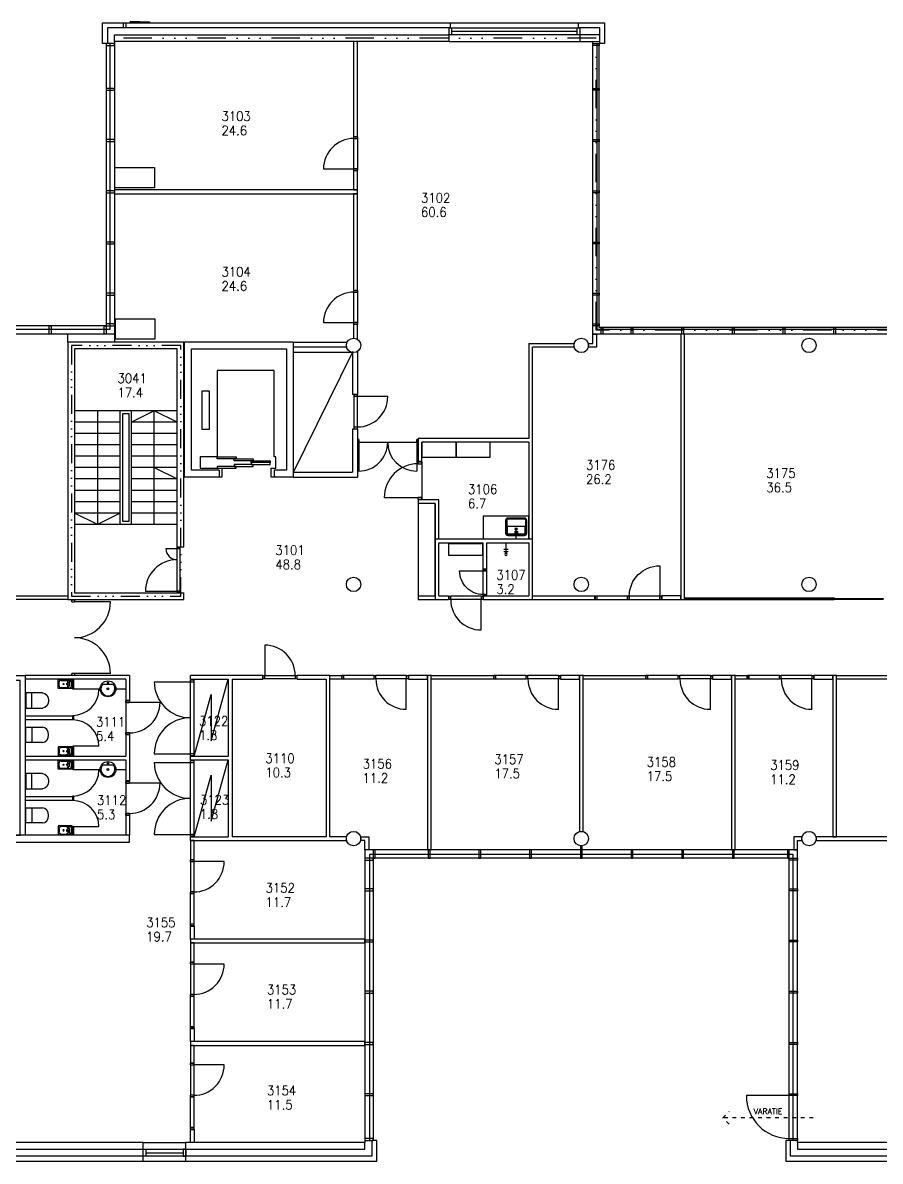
# Model space of a CAD drawing. Extents: x -405 to 153753, y -2585 to 66147.
# Drawn here: x 57285 to 79876, y -405 to 29605 of the extents above; entities that cross this region are included whole.
import ezdxf
from ezdxf.enums import TextEntityAlignment as Align

# ---------------------------------------------------------------- set-up
doc = ezdxf.new("R2010")
doc.units = 0
doc.header["$LTSCALE"] = 100
doc.header["$MEASUREMENT"] = 0
doc.linetypes.add('KEL', pattern=[2.25, 1, -1.25])
doc.linetypes.add('PALOALUE', pattern=[13, 5, -2, 0, -2, 0, -2, 0, -2])
doc.layers.get('0').update_dxf_attribs({"linetype": 'CONTINUOUS'})
for name, color, linetype in [('ART1100T0', 7, 'CONTINUOUS'), ('ART1100T3', 7, 'CONTINUOUS'), ('ART1100TB', 7, 'CONTINUOUS'), ('M00402', 8, 'CONTINUOUS'), ('M06001', 7, 'CONTINUOUS'), ('M06037', 8, 'CONTINUOUS'), ('M06041', 8, 'CONTINUOUS'), ('M06051', 3, 'CONTINUOUS'), ('m06080', 8, 'CONTINUOUS'), ('M06081', 8, 'CONTINUOUS'), ('PALOOS', 1, 'PALOALUE')]:
    doc.layers.add(name, color=color, linetype=linetype)
doc.styles.add('ROMANS', font='romans.shx')
doc.styles.get("Standard").update_dxf_attribs({"font": 'simplex.shx'})

# ---------------------------------------------------------------- blocks, each defined once
blk = doc.blocks.new('SALAMA')
at = {"layer": 'M00402'}
blk.add_lwpolyline([(0, 0), (0.5, 0.8), (0.5, 0.2), (1, 1)], dxfattribs=at)
blk = doc.blocks.new('LVISUI')
for p, q in [((-0.2, 0.77), (0.2, 0.77)), ((-0.2, 0.56), (0.2, 0.56)), ((0, 0), (0, 0.93))]:
    blk.add_line(p, q)
blk.add_circle((0, 1.03), 0.104)
at = {"width": 0.76195, "flags": 1}
blk.add_attdef('LVIKAL', text='', height=0.212, dxfattribs=at).set_placement((-0.39, 0.03), (0.38, 0.03), align=Align.FIT)
blk = doc.blocks.new('av-kaappi')
at = {"layer": 'm06080'}
blk.add_lwpolyline([(1040, -540), (0, -540), (0, 0), (1040, 0)], close=True, dxfattribs=at)
blk = doc.blocks.new('K1X1')
at = {"linetype": 'ByBlock'}
blk.add_lwpolyline([(1, 0), (1, 1), (0, 1), (0, 0)], close=True, dxfattribs=at)
blk = doc.blocks.new('KKUPPI_P')
at = {"linetype": 'Continuous'}
for p, q in [((-380, -245), (-380, -10)), ((-380, -10), (-10, -10)), ((-10, -245), (-380, -245)), ((-360, -175), (-360, -80)), ((-310, -30), (-175, -30)), ((-175, -225), (-310, -225)), ((-175, -30), (-80, -30)), ((-175, -225), (-80, -225)), ((-125, -80), (-125, -175)), ((-30, -80), (-30, -175)), ((-10, -10), (-10, -245))]:
    blk.add_line(p, q, dxfattribs=at)
for p, q in [((-168, -110), (-125, -153)), ((-80, -65), (-163, -148)), ((-151, -93), (-108, -136)), ((-80, -65), (-80, -167))]:
    blk.add_line(p, q)
for centre, radius in [((-242, -128), 14.1), ((-80, -65), 10)]:
    blk.add_circle(centre, radius, dxfattribs=at)
for centre, start, end in [((-310, -80), 90, 180), ((-310, -175), 180, 270), ((-175, -80), 0, 90), ((-175, -175), 270, 0), ((-80, -80), 0, 90), ((-80, -175), 270, 0)]:
    blk.add_arc(centre, 50, start, end, dxfattribs=at)
at = {"extrusion": (0, 0, -1)}
for centre, major_axis, start_param, end_param in [((-119, -189), (-13.3, 12.5), -1.446157, 1.474955), ((-125, -203), (-5.71, 5.37), 0.050634, 6.193979), ((-100, -163), (-15.7, 14.8), 2.496992, 4.616547)]:
    blk.add_ellipse(centre, major_axis=major_axis, ratio=0.8, start_param=start_param, end_param=end_param, dxfattribs=at)
blk = doc.blocks.new('LVIIST')
for p, q in [((-0.5, 0.02), (-0.5, 0.761)), ((0.5, 0.761), (0.5, 0.02)), ((-0.5, 0.283), (0.5, 0.283)), ((0.5, 0.02), (-0.5, 0.02))]:
    blk.add_line(p, q)
blk.add_ellipse((0, 0.761), major_axis=(-0.5, 0), ratio=0.517739, start_param=3.141593, end_param=6.283185)
at = {"width": 0.76195, "flags": 1}
blk.add_attdef('LVIKAL', text='', height=0.212, dxfattribs=at).set_placement((-0.389, 0.05), (0.379, 0.05), align=Align.FIT)
blk = doc.blocks.new('pyöreä_allas')
blk.add_lwpolyline([(63, 322, 2.070197), (352, 322)], format="xyb", close=True)
for centre, radius in [((207, 207), 208), ((207, 367), 15), ((207, 207), 25)]:
    blk.add_circle(centre, radius)
blk = doc.blocks.new('aioa_huone')
at = {"layer": 'ART1100T0', "width": 0.9}
blk.add_attdef('HNENUM', (56, 73), '', height=250, dxfattribs=at)
at = {"layer": 'ART1100T3', "width": 0.9}
blk.add_attdef('HNEALA', (56, -302), '', height=250, dxfattribs=at)

msp = doc.modelspace()

# ---------------------------------------------------------------- linework, layer by layer
at = {"layer": 'M00402'}
for p, q in [((65970, 20910), (64410, 20910)), ((64422, 17760), (65970, 20910))]:
    msp.add_line(p, q, dxfattribs=at)
at = {"layer": 'M06001'}
for p, q in [((59935, 29475), (59935, 29605)), ((60000, 29605), (60000, 29475)), ((68555, 29475), (68555, 29605)), ((68555, 29605), (71925, 29605)), ((68590, 29290), (68590, 29475)), ((71890, 29290), (71890, 29475)), ((71925, 29475), (71925, 29605)), ((68515, 29110), (68515, 29290)), ((68515, 29110), (71965, 29110)), ((68590, 29383), (71890, 29383)), ((58470, 21190), (58470, 21400)), ((59700, 21400), (59700, 21190)), ((58470, 21190), (58470, 14400)), ((61530, 21190), (58470, 21190)), ((61350, 21010), (58650, 21010)), ((58650, 21010), (58650, 14580)), ((61350, 15790), (61350, 21010)), ((61530, 15790), (61530, 21190)), ((64410, 21190), (61550, 21190)), ((61550, 17630), (61550, 21190)), ((61730, 21010), (64230, 21010)), ((61730, 17810), (61730, 21010)), ((64230, 21010), (64230, 17810)), ((64410, 21190), (64410, 17630)), ((64410, 21190), (65833, 21190)), ((64410, 21060), (65833, 21060)), ((70615, 21150), (71810, 21150)), ((70615, 21150), (70615, 18650)), ((71810, 21050), (70715, 21050)), ((70715, 14400), (70715, 21050)), ((65970, 20938), (65970, 19805)), ((66100, 20938), (66100, 19805)), ((66100, 19805), (65970, 19805)), ((66100, 18895), (65970, 18895)), ((65970, 18895), (65970, 17760)), ((66100, 18895), (66100, 17630)), ((70615, 18650), (67700, 18650)), ((67700, 18650), (67700, 18040)), ((70615, 18550), (67800, 18550)), ((67800, 18040), (67800, 18550)), ((70615, 18550), (70615, 16000)), ((67800, 18040), (67700, 18040)), ((62455, 17810), (61730, 17810)), ((62455, 17810), (62455, 17630)), ((64230, 17810), (63905, 17810)), ((63905, 17810), (63905, 17630)), ((64410, 17760), (65970, 17760)), ((62455, 17630), (61550, 17630)), ((64410, 17630), (63905, 17630)), ((64410, 17630), (66100, 17630)), ((68250, 17030), (67700, 17030)), ((67700, 17030), (67700, 16930)), ((68150, 16930), (67700, 16930)), ((68150, 16930), (68150, 14400)), ((68250, 16000), (68250, 17030)), ((68150, 16000), (70715, 16000)), ((61350, 15790), (61530, 15790)), ((68250, 15900), (69415, 15900)), ((68250, 14500), (68250, 15900)), ((69415, 15200), (69415, 15900)), ((69515, 15600), (69515, 15900)), ((69515, 15900), (70615, 15900)), ((70615, 15900), (70615, 14500)), ((69515, 15200), (69515, 15600)), ((69515, 15200), (69415, 15200)), ((58650, 14580), (61530, 14580)), ((61530, 14400), (61530, 14580)), ((67700, 14500), (67700, 14400)), ((67800, 14500), (68150, 14500)), ((68250, 14500), (68505, 14500)), ((68505, 14500), (68505, 14400)), ((69415, 14500), (69415, 14400)), ((69415, 14500), (70615, 14500)), ((70715, 14500), (72360, 14500)), ((72360, 14400), (72360, 14500)), ((74720, 14400), (74720, 14450)), ((78660, 14420), (78660, 14430)), ((58470, 14400), (61530, 14400)), ((67700, 14400), (68505, 14400)), ((69415, 14400), (72360, 14400)), ((60100, 12400), (57350, 12400)), ((60100, 12400), (60100, 11743)), ((61700, 12300), (61700, 12400)), ((63607, 12400), (61700, 12400)), ((63607, 12300), (63607, 12400)), ((65375, 12400), (64517, 12400)), ((64517, 12300), (64517, 12400)), ((65375, 8150), (65375, 12400)), ((60000, 12300), (57350, 12300)), ((60000, 12300), (60000, 11743)), ((61700, 12300), (62700, 12300)), ((62700, 12300), (62700, 10275)), ((62800, 12300), (62800, 8150)), ((62800, 12300), (63607, 12300)), ((64517, 12300), (65275, 12300)), ((65275, 12300), (65275, 8150)), ((60100, 11743), (60000, 11743)), ((57350, 11338), (58600, 11338)), ((57350, 11238), (58600, 11238)), ((58600, 11238), (58600, 11338)), ((60100, 10833), (60000, 10833)), ((60000, 10833), (60000, 10275)), ((60100, 10833), (60100, 9618)), ((57350, 10275), (60000, 10275)), ((61700, 10275), (62700, 10275)), ((61700, 10175), (61700, 10275)), ((57350, 10175), (60000, 10175)), ((60000, 10175), (60000, 9618)), ((61700, 10175), (62700, 10175)), ((62700, 10175), (62700, 8150)), ((60100, 9618), (60000, 9618)), ((57350, 9213), (58600, 9213)), ((57350, 9113), (58600, 9113)), ((58600, 9213), (58600, 9113)), ((60100, 8708), (60000, 8708)), ((60000, 8708), (60000, 8190)), ((60100, 8708), (60100, 8190)), ((61700, 8150), (62700, 8150)), ((61700, 8050), (61700, 8150)), ((65275, 8150), (62800, 8150)), ((65810, 8150), (65375, 8150)), ((65810, 8050), (65810, 8150)), ((61700, 8050), (62800, 8050)), ((62800, 8050), (65810, 8050)), ((60455, 90), (61585, 90)), ((60455, -90), (60455, 90)), ((61585, -90), (61585, 90)), ((60455, -405), (60455, -275)), ((60530, -183), (61510, -183)), ((61585, -405), (61585, -275)), ((60455, -405), (61585, -405))]:
    msp.add_line(p, q, dxfattribs=at)
for points in [[(68555, 29475), (59515, 29475), (59515, 29055), (59385, 29055), (59385, 29605), (68555, 29605)], [(71925, 29605), (72615, 29605), (72615, 29055), (72485, 29055), (72485, 29475), (71925, 29475)], [(59700, 29110), (59700, 21400), (48300, 21400), (48300, 29110)], [(68515, 29110), (59700, 29110), (59700, 29290), (68515, 29290)], [(97360, 21400), (72300, 21400), (72300, 29110)], [(59580, 29055), (59580, 21520), (48420, 21520), (48420, 29055)], [(59480, 29055), (59480, 21620), (48520, 21620), (48520, 29055)], [(97360, 21520), (72420, 21520), (72420, 29055)], [(97360, 21570), (72470, 21570), (72470, 29055)], [(65375, 12400), (65685, 12400), (65685, 12300), (65375, 12300)], [(76055, 12400), (76365, 12400), (76365, 12300), (76055, 12300)], [(77700, 90), (77700, 7800), (66300, 7800), (66300, 90)], [(77580, 145), (77580, 7680), (66420, 7680), (66420, 145)], [(77480, 145), (77480, 7580), (66520, 7580), (66520, 145)], [(61700, 5450), (61700, 5790), (61800, 5790), (61800, 5450)], [(61700, 2750), (61700, 3090), (61800, 3090), (61800, 2750)], [(61700, 90), (61700, 430), (61800, 430), (61800, 90)], [(60455, -275), (53515, -275), (53515, 145), (53385, 145), (53385, -405), (60455, -405)], [(60455, 90), (53700, 90), (53700, -90), (60455, -90)], [(61585, -405), (66615, -405), (66615, 145), (66485, 145), (66485, -275), (61585, -275)], [(61585, -90), (66300, -90), (66300, 90), (61585, 90)], [(85015, -275), (77515, -275), (77515, 145), (77385, 145), (77385, -405), (85015, -405)], [(85015, 90), (77700, 90), (77700, -90), (85015, -90)]]:
    msp.add_lwpolyline(points, dxfattribs=at)
for points in [[(68515, 29475), (71965, 29475), (71965, 29290), (68515, 29290)], [(66100, 29110), (66000, 29110), (66000, 26610), (66100, 26610)], [(71965, 29110), (72485, 29110), (72485, 29290), (71965, 29290)], [(59700, 29055), (59480, 29055), (59480, 29005), (59700, 29005)], [(72300, 29055), (72470, 29055), (72470, 29005), (72300, 29005)], [(59700, 27875), (59480, 27875), (59480, 27825), (59700, 27825)], [(72300, 27875), (72470, 27875), (72470, 27825), (72300, 27825)], [(59700, 26525), (59480, 26525), (59480, 26475), (59700, 26475)], [(72300, 26525), (72470, 26525), (72470, 26475), (72300, 26475)], [(66000, 25200), (66100, 25200), (66100, 25700), (66000, 25700)], [(59700, 25175), (59480, 25175), (59480, 25125), (59700, 25125)], [(59700, 25100), (66100, 25100), (66100, 25200), (59700, 25200)], [(66100, 25100), (66000, 25100), (66000, 22560), (66100, 22560)], [(72300, 25175), (72470, 25175), (72470, 25125), (72300, 25125)], [(59700, 23825), (59480, 23825), (59480, 23775), (59700, 23775)], [(72300, 23825), (72470, 23825), (72470, 23775), (72300, 23775)], [(59700, 22475), (59480, 22475), (59480, 22425), (59700, 22425)], [(72300, 22475), (72470, 22475), (72470, 22425), (72300, 22425)], [(57980, 21400), (57980, 21620), (58030, 21620), (58030, 21400)], [(59430, 21400), (59430, 21620), (59480, 21620), (59480, 21400)], [(59700, 21670), (59480, 21670), (59480, 21620), (59700, 21620)], [(66000, 21290), (66100, 21262), (66100, 21650), (66000, 21650)], [(72300, 21670), (72470, 21670), (72470, 21620), (72300, 21620)], [(72400, 21400), (72400, 21050), (72190, 21050), (72190, 21150), (72300, 21150), (72300, 21400)], [(72520, 21400), (72520, 21570), (72570, 21570), (72570, 21400)], [(73310, 21400), (73310, 21570), (73360, 21570), (73360, 21400)], [(74620, 14400), (74720, 14400), (74720, 21400), (74620, 21400)], [(74645, 21400), (74645, 21570), (74695, 21570), (74695, 21400)], [(75980, 21400), (75980, 21570), (76030, 21570), (76030, 21400)], [(77315, 21400), (77315, 21570), (77365, 21570), (77365, 21400)], [(78650, 21400), (78650, 21570), (78700, 21570), (78700, 21400)], [(58470, 14400), (56310, 14400), (56310, 14500), (58470, 14500)], [(74120, 14500), (74120, 14400), (74620, 14400), (74620, 14500)], [(56020, 9770), (56020, 8190), (57220, 8190), (57220, 12270), (56020, 12270), (56020, 10680), (55890, 10680), (55890, 12400), (57350, 12400), (57350, 8190), (55890, 8190), (55890, 9770)], [(67445, 12400), (67445, 12300), (67945, 12300), (67945, 12400)], [(67945, 7800), (68045, 7800), (68045, 12400), (67945, 12400)], [(69690, 12400), (69690, 12300), (68045, 12300), (68045, 12400)], [(71450, 12400), (71450, 12300), (71950, 12300), (71950, 12400)], [(71950, 8290), (72050, 8290), (72050, 12400), (71950, 12400)], [(73695, 12400), (73695, 12300), (72050, 12300), (72050, 12400)], [(75455, 12400), (75455, 12300), (75955, 12300), (75955, 12400)], [(75955, 7800), (76055, 7800), (76055, 12400), (75955, 12400)], [(78125, 12400), (78125, 12300), (78625, 12300), (78625, 12400)], [(78625, 8150), (78725, 8150), (78725, 12400), (78625, 12400)], [(80740, 12400), (80740, 12300), (78725, 12300), (78725, 12400)], [(58600, 12038), (58600, 12300), (58624, 12300), (58624, 12038)], [(58600, 11238), (58600, 11348), (58624, 11348), (58624, 11238)], [(58600, 10275), (58600, 10538), (58624, 10538), (58624, 10275)], [(58600, 9912), (58600, 10175), (58624, 10175), (58624, 9912)], [(58600, 9103), (58600, 9223), (58624, 9223), (58624, 9103)], [(58600, 8190), (58600, 8413), (58624, 8413), (58624, 8190)], [(66300, 7800), (66300, 8050), (66190, 8050), (66190, 8150), (66300, 8150), (66400, 8150), (66400, 7800)], [(77700, 7800), (77700, 8050), (77810, 8050), (77810, 8150), (77700, 8150), (77600, 8150), (77600, 7800)], [(80740, 8050), (80740, 8150), (78190, 8150), (78190, 8050)], [(61700, 7550), (61800, 7550), (61800, 8050), (61700, 8050)], [(71975, 7910), (71975, 7800), (72025, 7800), (72025, 7910)], [(66300, 7530), (66520, 7530), (66520, 7580), (66300, 7580)], [(66520, 7800), (66520, 7580), (66570, 7580), (66570, 7800)], [(67970, 7800), (67970, 7580), (68020, 7580), (68020, 7800)], [(69305, 7800), (69305, 7580), (69355, 7580), (69355, 7800)], [(70640, 7800), (70640, 7580), (70690, 7580), (70690, 7800)], [(71975, 7800), (71975, 7580), (72025, 7580), (72025, 7800)], [(73310, 7800), (73310, 7580), (73360, 7580), (73360, 7800)], [(74645, 7800), (74645, 7580), (74695, 7580), (74695, 7800)], [(75980, 7800), (75980, 7580), (76030, 7580), (76030, 7800)], [(77430, 7800), (77430, 7580), (77480, 7580), (77480, 7800)], [(77700, 7530), (77480, 7530), (77480, 7580), (77700, 7580)], [(66300, 6725), (66520, 6725), (66520, 6775), (66300, 6775)], [(77700, 6725), (77480, 6725), (77480, 6775), (77700, 6775)], [(61700, 5350), (66300, 5350), (66300, 5450), (61700, 5450)], [(66300, 5375), (66520, 5375), (66520, 5425), (66300, 5425)], [(77700, 5375), (77480, 5375), (77480, 5425), (77700, 5425)], [(61700, 4850), (61800, 4850), (61800, 5350), (61700, 5350)], [(66300, 4025), (66520, 4025), (66520, 4075), (66300, 4075)], [(77700, 4025), (77480, 4025), (77480, 4075), (77700, 4075)], [(61700, 2650), (66300, 2650), (66300, 2750), (61700, 2750)], [(66300, 2675), (66520, 2675), (66520, 2725), (66300, 2725)], [(77700, 2675), (77480, 2675), (77480, 2725), (77700, 2725)], [(61700, 2190), (61800, 2190), (61800, 2650), (61700, 2650)], [(66300, 1325), (66520, 1325), (66520, 1375), (66300, 1375)], [(77700, 1325), (77480, 1325), (77480, 1375), (77700, 1375)], [(66300, 145), (66520, 145), (66520, 195), (66300, 195)], [(77700, 145), (77480, 145), (77480, 195), (77700, 195)], [(60455, -90), (60530, -90), (60530, -275), (60455, -275)], [(60455, -90), (61585, -90), (61585, -275), (60455, -275)], [(61510, -275), (61585, -275), (61585, -90), (61510, -90)]]:
    msp.add_lwpolyline(points, close=True, dxfattribs=at)
at = {"layer": 'M06001', "linetype": 'Continuous'}
msp.add_lwpolyline([(55890, 8010), (60100, 8010), (60100, 8190), (55890, 8190)], dxfattribs=at)
at = {"layer": 'M06001'}
for centre in [(66000, 21100), (72000, 21100), (78000, 21100), (66000, 14800), (72000, 14800), (78000, 14800), (66000, 8100), (72000, 8100), (78000, 8100)]:
    msp.add_circle(centre, 190, dxfattribs=at)
at = {"layer": 'M06037'}
for p, q in [((61350, 19380), (58650, 19380)), ((59250, 19380), (59250, 16380)), ((59850, 16380), (59850, 19380)), ((60150, 16380), (60150, 19380)), ((60750, 16380), (60750, 19380)), ((59850, 19080), (58650, 19080)), ((61350, 19080), (60150, 19080)), ((59850, 18780), (58650, 18780)), ((61350, 18780), (60150, 18780)), ((59850, 18480), (58650, 18480)), ((61350, 18480), (60150, 18480)), ((59850, 18180), (58650, 18180)), ((61350, 18180), (60150, 18180)), ((67800, 18040), (67800, 17040)), ((59850, 17880), (58650, 17880)), ((61350, 17880), (60150, 17880)), ((60750, 17880), (61350, 17580)), ((59850, 17580), (58650, 17580)), ((61350, 17580), (60150, 17580)), ((59850, 17280), (58650, 17280)), ((61350, 17280), (60150, 17280)), ((59850, 16980), (58650, 16980)), ((61350, 16980), (60150, 16980)), ((59850, 16680), (58650, 16680)), ((61350, 16680), (60150, 16680)), ((61350, 16380), (58650, 16380)), ((60000, 11743), (60000, 10833)), ((60000, 9625), (60000, 8708))]:
    msp.add_line(p, q, dxfattribs=at)
for points in [[(63905, 17630), (63830, 17630), (63830, 17860), (63955, 17860), (63955, 18160), (63905, 18160), (63905, 20440), (62405, 20440), (62405, 18160), (61955, 18160), (61955, 17860), (62530, 17860), (62530, 17630), (62455, 17630)], [(61350, 19080), (60750, 19380), (60150, 19080)], [(59850, 16680), (59250, 16380), (58650, 16680)]]:
    msp.add_lwpolyline(points, dxfattribs=at)
for points in [[(62005, 18890), (62205, 18890), (62205, 19890), (62005, 19890)], [(60075, 19305), (60075, 16455), (59925, 16455), (59925, 19305)], [(62405, 18160), (62905, 18160), (62905, 18110), (62405, 18110)], [(62855, 18110), (63355, 18110), (63355, 18060), (62855, 18060)], [(63305, 18060), (63805, 18060), (63805, 18010), (63305, 18010)], [(63305, 17960), (63805, 17960), (63805, 18010), (63305, 18010)], [(62405, 17860), (62905, 17860), (62905, 17910), (62405, 17910)], [(62855, 17910), (63355, 17910), (63355, 17960), (62855, 17960)]]:
    msp.add_lwpolyline(points, close=True, dxfattribs=at)
at = {"layer": 'M06041'}
msp.add_lwpolyline([(60120, 29616), (60121, 29646), (60621, 29633), (60620, 29603)], close=True, dxfattribs=at)
at = {"layer": 'M06051'}
for p, q in [((66008, 26600), (66100, 26600)), ((66008, 26556), (66008, 26600)), ((66008, 26556), (66100, 26556)), ((66008, 25754), (66008, 26556)), ((66100, 26600), (66100, 26556)), ((66100, 26556), (66100, 25754)), ((65207, 25754), (66008, 25754)), ((66008, 25710), (66008, 25754)), ((66100, 25754), (66008, 25754)), ((66100, 25710), (66008, 25710)), ((66100, 25754), (66100, 25710)), ((66008, 22550), (66100, 22550)), ((66008, 22506), (66008, 22550)), ((66100, 22550), (66100, 22506)), ((66008, 22506), (66100, 22506)), ((66008, 21704), (66008, 22506)), ((66100, 22506), (66100, 21704)), ((65207, 21704), (66008, 21704)), ((66008, 21660), (66008, 21704)), ((66100, 21704), (66008, 21704)), ((66100, 21660), (66008, 21660)), ((66100, 21704), (66100, 21660)), ((66100, 19795), (66008, 19795)), ((66008, 19795), (66008, 19751)), ((66100, 19751), (66008, 19751)), ((66008, 19751), (66008, 18950)), ((66100, 19751), (66100, 19795)), ((66100, 18950), (66100, 19751)), ((66901, 19751), (66100, 19751)), ((66008, 18950), (66100, 18950)), ((66008, 18950), (66008, 18905)), ((66100, 18905), (66100, 18950)), ((66008, 18905), (66100, 18905)), ((66100, 18620), (66100, 18550)), ((66137, 18620), (66100, 18620)), ((66137, 18620), (66137, 18550)), ((67700, 18620), (67663, 18620)), ((67663, 18550), (67663, 18620)), ((67700, 18550), (67700, 18620)), ((66100, 18550), (66137, 18550)), ((66137, 18550), (67663, 18550)), ((66137, 18550), (66137, 17787)), ((67663, 18550), (67700, 18550)), ((67663, 18550), (67663, 17787)), ((67700, 18030), (67792, 18030)), ((67700, 17981), (67700, 18030)), ((67792, 18030), (67792, 17981)), ((67700, 17981), (67792, 17981)), ((66809, 17090), (67700, 17090)), ((67700, 17040), (67700, 17090)), ((67792, 17090), (67700, 17090)), ((67792, 17040), (67700, 17040)), ((67792, 17090), (67792, 17040)), ((61053, 15750), (61350, 15750)), ((61350, 15780), (61420, 15780)), ((61350, 15750), (61350, 15780)), ((61350, 15750), (61420, 15750)), ((61350, 14620), (61350, 15750)), ((61420, 15780), (61420, 15750)), ((61420, 15750), (61420, 14620)), ((68794, 15156), (69415, 15156)), ((69415, 15190), (69507, 15190)), ((69415, 15156), (69415, 15190)), ((69415, 15156), (69507, 15156)), ((69415, 14535), (69415, 15156)), ((69507, 15190), (69507, 15156)), ((69507, 15156), (69507, 14535)), ((74066, 15293), (74066, 14492)), ((60517, 14620), (61350, 14620)), ((61350, 14590), (61350, 14620)), ((61420, 14620), (61350, 14620)), ((61420, 14590), (61350, 14590)), ((61420, 14620), (61420, 14590)), ((68515, 14400), (68515, 14492)), ((68515, 14492), (68559, 14492)), ((68559, 14400), (68559, 14492)), ((69360, 14492), (68559, 14492)), ((69360, 14492), (69360, 14400)), ((69360, 14492), (69405, 14492)), ((69405, 14492), (69405, 14400)), ((69415, 14500), (69415, 14535)), ((69507, 14535), (69415, 14535)), ((69507, 14500), (69415, 14500)), ((69507, 14535), (69507, 14500)), ((73220, 14492), (72370, 14492)), ((72370, 14492), (72370, 14400)), ((72420, 14400), (72420, 14492)), ((73220, 14492), (73220, 14400)), ((73265, 14492), (73220, 14492)), ((73220, 14400), (73220, 14492)), ((73265, 14492), (73265, 14400)), ((74066, 14492), (73265, 14492)), ((74110, 14492), (74066, 14492)), ((74066, 14400), (74066, 14492)), ((74110, 14400), (74110, 14492)), ((78660, 14400), (78660, 14420)), ((79960, 14420), (78660, 14420)), ((79960, 14405), (78660, 14405)), ((58580, 14390), (58650, 14390)), ((58580, 14340), (58580, 14390)), ((58580, 14340), (58650, 14340)), ((58650, 14390), (58650, 14340)), ((59595, 14340), (58650, 14340)), ((68559, 14400), (68515, 14400)), ((69360, 14400), (68559, 14400)), ((69405, 14400), (69360, 14400)), ((69360, 13599), (69360, 14400)), ((72370, 14400), (73220, 14400)), ((73220, 14400), (73265, 14400)), ((73265, 14400), (74066, 14400)), ((74066, 14400), (74110, 14400)), ((63661, 13201), (63661, 12400)), ((58580, 12400), (58580, 12450)), ((58650, 12450), (58580, 12450)), ((58650, 12400), (58580, 12400)), ((58650, 12450), (58650, 12400)), ((59595, 12450), (58650, 12450)), ((63617, 12308), (63617, 12400)), ((63617, 12400), (63661, 12400)), ((63661, 12308), (63617, 12308)), ((63661, 12308), (63661, 12400)), ((63661, 12400), (64462, 12400)), ((64462, 12308), (63661, 12308)), ((64462, 12400), (64462, 12308)), ((64462, 12400), (64507, 12400)), ((64507, 12308), (64462, 12308)), ((64507, 12400), (64507, 12308)), ((66545, 12400), (65695, 12400)), ((65695, 12400), (65695, 12308)), ((65695, 12308), (66545, 12308)), ((65745, 12308), (65745, 12400)), ((66545, 12308), (66545, 12400)), ((66545, 12400), (66589, 12400)), ((66545, 12308), (66545, 12400)), ((66589, 12308), (66545, 12308)), ((66589, 12308), (66589, 12400)), ((67390, 12400), (66589, 12400)), ((67390, 12308), (66589, 12308)), ((67390, 12400), (67390, 12308)), ((67390, 12400), (67435, 12400)), ((67435, 12308), (67390, 12308)), ((67390, 11507), (67390, 12308)), ((67435, 12400), (67435, 12308)), ((70550, 12400), (69700, 12400)), ((69700, 12400), (69700, 12308)), ((69700, 12308), (70550, 12308)), ((69750, 12308), (69750, 12400)), ((70550, 12308), (70550, 12400)), ((70550, 12400), (70595, 12400)), ((70550, 12308), (70550, 12400)), ((70595, 12308), (70550, 12308)), ((70595, 12308), (70595, 12400)), ((71396, 12400), (70595, 12400)), ((71396, 12308), (70595, 12308)), ((71396, 12400), (71396, 12308)), ((71396, 12400), (71440, 12400)), ((71440, 12308), (71396, 12308)), ((71396, 11507), (71396, 12308)), ((71440, 12400), (71440, 12308)), ((74555, 12400), (73705, 12400)), ((73705, 12400), (73705, 12308)), ((73705, 12308), (74555, 12308)), ((73755, 12308), (73755, 12400)), ((74555, 12308), (74555, 12400)), ((74555, 12400), (74600, 12400)), ((74555, 12308), (74555, 12400)), ((74600, 12308), (74555, 12308)), ((74600, 12308), (74600, 12400)), ((75401, 12400), (74600, 12400)), ((75401, 12308), (74600, 12308)), ((75401, 12400), (75401, 12308)), ((75401, 12400), (75445, 12400)), ((75445, 12308), (75401, 12308)), ((75401, 11507), (75401, 12308)), ((75445, 12400), (75445, 12308)), ((77225, 12400), (76375, 12400)), ((76375, 12400), (76375, 12308)), ((76375, 12308), (77225, 12308)), ((76425, 12308), (76425, 12400)), ((77225, 12308), (77225, 12400)), ((77225, 12400), (77270, 12400)), ((77225, 12308), (77225, 12400)), ((77270, 12308), (77225, 12308)), ((77270, 12308), (77270, 12400)), ((78071, 12400), (77270, 12400)), ((78071, 12308), (77270, 12308)), ((78071, 12400), (78071, 12308)), ((78071, 12400), (78115, 12400)), ((78115, 12308), (78071, 12308)), ((78071, 11507), (78071, 12308)), ((78115, 12400), (78115, 12308)), ((59290, 12038), (58600, 12038)), ((60750, 12235), (61700, 12235)), ((61700, 12285), (61792, 12285)), ((61700, 12235), (61700, 12285)), ((61700, 12235), (61792, 12235)), ((61700, 10335), (61700, 12235)), ((61792, 12285), (61792, 12235)), ((61792, 12235), (61792, 10335)), ((60000, 11733), (60100, 11733)), ((60000, 11688), (60000, 11733)), ((60100, 11733), (60100, 11688)), ((60000, 11688), (60100, 11688)), ((60901, 11688), (60100, 11688)), ((60000, 10843), (60000, 10887)), ((60100, 10887), (60000, 10887)), ((60100, 10843), (60000, 10843)), ((60100, 10887), (60100, 10843)), ((59290, 10538), (58600, 10538)), ((60750, 10335), (61700, 10335)), ((61700, 10285), (61700, 10335)), ((61792, 10335), (61700, 10335)), ((61792, 10285), (61700, 10285)), ((61792, 10335), (61792, 10285)), ((59290, 9912), (58600, 9912)), ((60750, 10110), (61700, 10110)), ((61700, 10160), (61792, 10160)), ((61700, 10110), (61700, 10160)), ((61700, 10110), (61792, 10110)), ((61700, 8210), (61700, 10110)), ((61792, 10160), (61792, 10110)), ((61792, 10110), (61792, 8210)), ((60000, 9607), (60100, 9607)), ((60000, 9563), (60000, 9607)), ((60100, 9607), (60100, 9563)), ((60000, 9563), (60100, 9563)), ((60901, 9563), (60100, 9563)), ((60000, 8717), (60000, 8762)), ((60100, 8762), (60000, 8762)), ((60100, 8717), (60000, 8717)), ((60100, 8762), (60100, 8717)), ((59290, 8413), (58600, 8413)), ((60750, 8210), (61700, 8210)), ((61700, 8160), (61700, 8210)), ((61792, 8210), (61700, 8210)), ((61792, 8160), (61700, 8160)), ((61792, 8210), (61792, 8160)), ((61700, 7540), (61792, 7540)), ((61700, 7495), (61700, 7540)), ((61792, 7540), (61792, 7495)), ((61700, 7495), (61792, 7495)), ((61700, 7495), (61700, 6694)), ((61792, 7495), (61792, 6694)), ((62593, 7493), (61792, 7493)), ((61792, 6694), (61700, 6694)), ((61700, 6650), (61700, 6694)), ((61792, 6650), (61700, 6650)), ((61700, 6650), (61792, 6650)), ((61700, 5800), (61700, 6650)), ((61792, 6694), (61792, 6650)), ((61792, 6650), (61792, 5800)), ((61700, 5850), (61792, 5850)), ((61792, 5800), (61700, 5800)), ((61700, 4840), (61792, 4840)), ((61700, 4795), (61700, 4840)), ((61792, 4840), (61792, 4795)), ((61700, 4795), (61792, 4795)), ((61700, 4795), (61700, 3994)), ((61792, 4795), (61792, 3994)), ((62593, 4793), (61792, 4793)), ((61792, 3994), (61700, 3994)), ((61700, 3950), (61700, 3994)), ((61792, 3950), (61700, 3950)), ((61700, 3950), (61792, 3950)), ((61700, 3100), (61700, 3950)), ((61792, 3994), (61792, 3950)), ((61792, 3950), (61792, 3100)), ((61700, 3150), (61792, 3150)), ((61792, 3100), (61700, 3100)), ((61700, 2180), (61792, 2180)), ((61700, 2135), (61700, 2180)), ((61700, 2135), (61792, 2135)), ((61700, 2135), (61700, 1334)), ((61792, 2180), (61792, 2135)), ((61792, 2135), (61792, 1334)), ((62593, 2133), (61792, 2133)), ((61792, 1334), (61700, 1334)), ((61700, 1290), (61700, 1334)), ((61792, 1290), (61700, 1290)), ((61700, 1290), (61792, 1290)), ((61700, 440), (61700, 1290)), ((61792, 1334), (61792, 1290)), ((61792, 1290), (61792, 440)), ((77480, 1325), (76350, 1325)), ((61700, 490), (61792, 490)), ((61792, 440), (61700, 440))]:
    msp.add_line(p, q, dxfattribs=at)
for centre, radius, start, end in [((66139, 18549), 761, 269.8803, 0.0513), ((67663, 18550), 763, 180, 270), ((58600, 12038), 690, 270, 0), ((58600, 10538), 690, 0, 90), ((58600, 9912), 690, 270, 0), ((58600, 8413), 690, 0, 90), ((77480, 1325), 1130, 180, 270)]:
    msp.add_arc(centre, radius, start, end, dxfattribs=at)
for centre, major_axis, start_param, end_param in [((66008, 25754), (-566, 566), -0.785398, 0.785398), ((66008, 21704), (-566, 566), -0.785398, 0.785398), ((66100, 19751), (566, 566), 3.926991, 5.497787), ((67700, 17090), (-630, 630), -0.785398, 0.785398), ((61350, 15750), (210, 210), 2.356194, 3.926991), ((61350, 14620), (-589, 589), -0.785398, 0.785398), ((58650, 14340), (-668, 668), 2.356194, 3.926991), ((69360, 14400), (-566, 566), 0.785398, 2.356194), ((58650, 12450), (668, 668), 5.497787, 7.068583), ((63661, 12400), (-566, 566), 3.926991, 5.497787), ((67390, 12308), (-566, 566), 0.785398, 2.356194), ((71396, 12308), (-566, 566), 0.785398, 2.356194), ((75401, 12308), (-566, 566), 0.785398, 2.356194), ((78071, 12308), (-566, 566), 0.785398, 2.356194), ((61700, 12235), (672, 672), 2.356194, 3.926991), ((60100, 11688), (566, 566), 3.926991, 5.497787), ((61700, 10335), (-672, 672), -0.785398, 0.785398), ((61700, 10110), (672, 672), 2.356194, 3.926991), ((60100, 9563), (566, 566), 3.926991, 5.497787), ((61700, 8210), (-672, 672), -0.785398, 0.785398), ((61792, 7493), (-566, 566), 2.356194, 3.926991), ((61792, 4793), (-566, 566), 2.356194, 3.926991), ((61792, 2133), (-566, 566), 2.356194, 3.926991)]:
    msp.add_ellipse(centre, major_axis=major_axis, ratio=1, start_param=start_param, end_param=end_param, dxfattribs=at)
at = {"layer": 'M06051', "extrusion": (0, 0, -1)}
for centre, major_axis, start_param, end_param in [((69415, 15156), (439, 439), 2.356194, 3.926991), ((74066, 14492), (-566, 566), 5.497787, 7.068583)]:
    msp.add_ellipse(centre, major_axis=major_axis, ratio=1, start_param=start_param, end_param=end_param, dxfattribs=at)
at = {"layer": 'm06080'}
for p, q in [((74720, 14450), (78660, 14450)), ((78660, 14430), (74720, 14430)), ((78660, 14420), (74720, 14420)), ((75720, 14420), (75720, 14430)), ((76720, 14420), (76720, 14430)), ((77720, 14420), (77720, 14430)), ((78660, 14450), (78660, 14400)), ((74720, 14400), (78660, 14400))]:
    msp.add_line(p, q, dxfattribs=at)
for points in [[(67800, 18550), (67800, 18150), (68700, 18150), (68700, 18550)], [(68700, 18550), (68700, 18150), (69600, 18150), (69600, 18550)], [(67700, 14500), (68150, 14500), (68150, 16930), (67700, 16930)], [(70615, 16600), (69415, 16600), (69415, 16000), (70615, 16000)]]:
    msp.add_lwpolyline(points, close=True, dxfattribs=at)
at = {"layer": 'M06081'}
for p, q in [((70285, 16000), (70285, 16220)), ((70333, 16184), (70237, 16184)), ((70333, 16148), (70237, 16148)), ((58624, 12050), (59323, 12050)), ((59737, 12050), (60000, 12050)), ((58624, 9925), (59323, 9925)), ((59737, 9925), (60000, 9925))]:
    msp.add_line(p, q, dxfattribs=at)
for points in [[(70505, 16550), (70065, 16550, 0.414214), (70005, 16490), (70005, 16150, 0.414214), (70065, 16090), (70505, 16090, 0.414214), (70565, 16150), (70565, 16490, 0.414214)], [(70505, 16520), (70065, 16520, 0.414214), (70035, 16490), (70035, 16150, 0.414214), (70065, 16120), (70505, 16120, 0.414214), (70535, 16150), (70535, 16490, 0.414214)], [(70505, 16330), (70065, 16330, 0.414214), (70045, 16310), (70045, 16150, 0.414214), (70065, 16130), (70505, 16130, 0.414214), (70525, 16150), (70525, 16310, 0.414214)]]:
    msp.add_lwpolyline(points, format="xyb", close=True, dxfattribs=at)
for radius in [30, 25]:
    msp.add_circle((70285, 16260), radius, dxfattribs=at)
at = {"layer": 'PALOOS', "linetype": 'KEL'}
msp.add_line((78109, 739), (75731, 739), dxfattribs=at)
at = {"layer": 'PALOOS', "linetype": 'PALOALUE', "ltscale": 1.5}
msp.add_lwpolyline([(102000, 21500), (72389, 21500), (72389, 29197), (59700, 29197)], dxfattribs=at)
at = {"layer": 'PALOOS'}
msp.add_lwpolyline([(61450, 14490), (61450, 21100), (58570, 21100), (58570, 14490)], close=True, dxfattribs=at)
at = {"layer": 'PALOOS', "linetype": 'KEL'}
msp.add_lwpolyline([(75899, 571), (75731, 739), (75899, 906)], dxfattribs=at)

# ---------------------------------------------------------------- block references
at = {"layer": 'ART1100TB'}
for p, values in [((62465, 26943), {'HNENUM': '3103', 'HNEALA': '24.6'}), ((67721, 24792), {'HNENUM': '3102', 'HNEALA': '60.6'}), ((62465, 22844), {'HNENUM': '3104', 'HNEALA': '24.6'}), ((59725, 20034), {'HNENUM': '3041', 'HNEALA': '17.4'}), ((72068, 17750), {'HNENUM': '3176', 'HNEALA': '26.2'}), ((76818, 17533), {'HNENUM': '3175', 'HNEALA': '36.5'}), ((68958, 17110), {'HNENUM': '3106', 'HNEALA': '6.7'}), ((63885, 15504), {'HNENUM': '3101', 'HNEALA': '48.8'}), ((69707, 14852), {'HNENUM': '3107', 'HNEALA': '3.2'}), ((59157, 10979), {'HNENUM': '3111', 'HNEALA': '5.4'}), ((61874, 11002), {'HNENUM': '3122', 'HNEALA': '1.8'}), ((63620, 10018), {'HNENUM': '3110', 'HNEALA': '10.3'}), ((69655, 9992), {'HNENUM': '3157', 'HNEALA': '17.5'}), ((73667, 9920), {'HNENUM': '3158', 'HNEALA': '17.5'}), ((66182, 9874), {'HNENUM': '3156', 'HNEALA': '11.2'}), ((76921, 9840), {'HNENUM': '3159', 'HNEALA': '11.2'}), ((59183, 8914), {'HNENUM': '3112', 'HNEALA': '5.3'}), ((61895, 8924), {'HNENUM': '3123', 'HNEALA': '1.8'}), ((63626, 6603), {'HNENUM': '3152', 'HNEALA': '11.7'}), ((60481, 5692), {'HNENUM': '3155', 'HNEALA': '19.7'}), ((63661, 3920), {'HNENUM': '3153', 'HNEALA': '11.7'}), ((63661, 1260), {'HNENUM': '3154', 'HNEALA': '11.5'})]:
    msp.add_blockref('aioa_huone', p, dxfattribs=at).add_auto_attribs(values)
at = {"layer": 'M00402', "xscale": 900.0000000024011, "yscale": 2025.000000003089, "zscale": 900.0000000024011}
for p in [(61800, 10275), (61800, 8150)]:
    msp.add_blockref('SALAMA', p, dxfattribs=at)
at = {"layer": 'm06080'}
for p in [(59713, 25792), (59724, 21802)]:
    msp.add_blockref('av-kaappi', p, dxfattribs=at)
at = {"layer": 'm06080', "xscale": 900, "yscale": 300}
msp.add_blockref('K1X1', (68505, 15573), dxfattribs=at)
at = {"layer": 'M06081'}
for name, p, xscale, yscale, zscale, rotation in [('LVISUI', (70015, 15900), -300, 300, 300, 180.0000000000641), ('LVIIST', (57350, 11739), -400.0000000000009, 600.0000000000009, 400, 270.0000000000584), ('LVIIST', (57350, 10836), 400, 600.0000000000009, 400, 270.0000000000646), ('LVIIST', (57350, 9614), -400.0000000000009, 600.0000000000009, 400, 270.0000000000605), ('LVIIST', (57350, 8711), 400, 600.0000000000009, 400, 270.0000000000667)]:
    msp.add_blockref(name, p, dxfattribs=dict(at, xscale=xscale, yscale=yscale, zscale=zscale, rotation=rotation))
for name, p in [('KKUPPI_P', (58600, 12300)), ('pyöreä_allas', (59322, 11840)), ('KKUPPI_P', (58600, 10175)), ('pyöreä_allas', (59322, 9715))]:
    msp.add_blockref(name, p, dxfattribs=at)
at = {"layer": 'M06081', "xscale": -1, "rotation": 180}
for p in [(58600, 10275), (58600, 8190)]:
    msp.add_blockref('KKUPPI_P', p, dxfattribs=at)

# ---------------------------------------------------------------- texts
at = {"layer": 'PALOOS', "style": 'ROMANS'}
msp.add_text('VARATIE', height=150, dxfattribs=at).set_placement((76540, 836))

doc.saveas('drawing.dxf')
